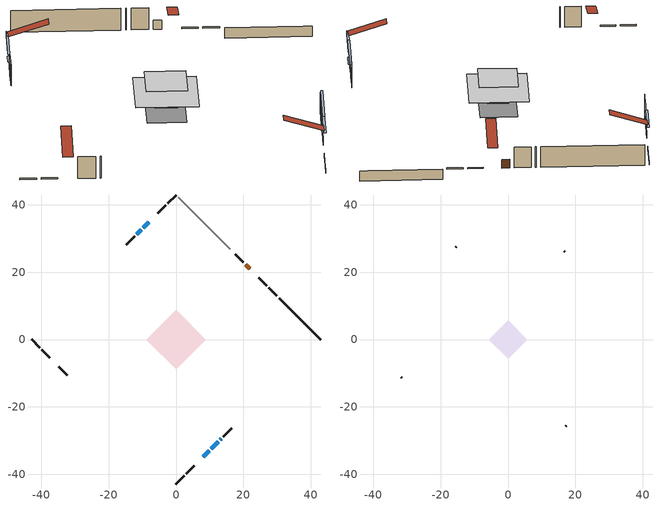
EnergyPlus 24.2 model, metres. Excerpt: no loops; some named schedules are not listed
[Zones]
conditioned space
 floor outside (Floor1 construction): -3.11,0 0,3.11 3.11,0 0,-3.11 z0.31
 floor adiabatic (AdiabaticFloorConstruction): -8.86,0 0,8.86 8.86,0 0,-8.86 z2.75
 floor foundation (Slab1 construction): -5.56,0 0,5.56 5.56,0 0,-5.56 z-2.04
 wall outside (RimJoist1 construction): 0,-42.91 2.39,-40.53 / -42.91,0 -40.53,-2.39 / 0,42.91 -2.39,40.53 / 29.97,12.94 27.59,15.33 z0.31:0.61
 wall outside (RimJoist2 construction): 3.04,-39.87 5.35,-37.57 / -39.87,-3.04 -37.57,-5.35 / -3.04,39.87 -5.35,37.57 / 26.93,15.99 24.63,18.29 z0.31:0.61
 wall outside (AdiabaticWallConstruction 1): 21.83,21.08 20.65,22.26 z0.31:2.34
 wall outside (AdiabaticWallConstruction): -8.14,34.77 -9.71,33.2 z0.31:1.76; 8.14,-34.77 9.88,-33.03 z0.31:1.91; -10.37,32.54 -11.63,31.28 z0.31:2.63; 10.54,-32.38 12.51,-30.4 z0.31:2.13; 13.17,-29.75 13.37,-29.55 z0.31:0.67
 wall outside (Wall1 construction): 14.02,-28.89 16.49,-26.42 / -34.77,-8.14 -32.3,-10.62 / -12.28,30.63 -14.76,28.16 / 20,22.92 17.52,25.39 z0.31:5.19
 wall foundation (FoundationWall1 construction): 30.63,12.28,-2.04 30.63,12.28,0.31 41.68,1.23,0.31 41.68,1.23,0.25 42.91,0,0.25 42.91,0,-2.04
 wall adiabatic (Wall4 construction): 16.1,26.82 0.66,42.26 z0.31:5.19
 window (WindowConstruction): -8.14,34.77 -9.71,33.2 z0.31:1.75
 window (WindowConstruction 1): 8.14,-34.77 9.88,-33.03 z0.31:1.91
 window (WindowConstruction 2): -10.37,32.54 -11.63,31.29 z0.31:2.63
 window (WindowConstruction 3): 10.54,-32.38 12.51,-30.4 z0.31:2.13
 window (WindowConstruction 4): 13.17,-29.74 13.36,-29.55 z0.31:0.67
 door (Door): 21.83,21.08 20.65,22.26 z0.31:2.34
 ceiling adiabatic (AdiabaticFloorConstruction): 0,-8.86 8.86,0 0,8.86 -8.86,0 z2.75
attic - vented
 floor to conditioned space (Floor2 construction Reversed): -5.77,0 0,5.77 5.77,0 0,-5.77 z5.19
 wall outside (Wall3 construction): 17.15,-25.76 17.27,-25.65 / -31.64,-11.27 -31.53,-11.39 / -15.41,27.5 -15.53,27.38 / 16.87,26.05 16.75,26.16 z0.31:5.19
 roof outside (Roof1 construction): 7.49,-35.43,5.19 1.86,-29.8,7.84 0.38,-31.28,7.84 6,-36.91,5.19; -35.43,-7.49,5.19 -29.8,-1.86,7.84 -31.28,-0.38,7.84 -36.91,-6,5.19; -7.49,35.43,5.19 -1.86,29.8,7.84 -0.38,31.28,7.84 -6,36.91,5.19; 22.49,20.43,5.19 16.86,14.8,7.84 18.34,13.32,7.84 23.97,18.94,5.19
shading: -11.58,31.33 -6.28,36.64 -6.57,36.93 -11.87,31.63 z4.39; 11.75,-31.17 6.28,-36.64 6.57,-36.93 12.04,-31.46 z4.55; -11.77,31.14 -10.23,32.69 -10.52,32.98 -12.06,31.43 z2.83; 12.65,-30.26 10.4,-32.52 10.69,-32.81 12.95,-30.55 z2.33; 16.96,-25.96 9.58,-33.34 9.87,-33.63 17.25,-26.25 z5.75
[Building]
Building 1: Terrain=Suburbs
[Site:Location]
Toronto City Centre_ON: Latitude {deg}=43.63; Longitude {deg}=-79.39; Time Zone {hr}=-5; Elevation {m}=77; Keep Site Location Information=Yes
[Site:GroundTemperature:Shallow]
5.01852, 3.26908, 3.12898, 3.95918, 7.29196, 10.6092, 13.4851, 15.3069, 15.4617, 13.9799, 11.1774, 7.9619
[Site:WaterMainsTemperature]
Calculation Method=Schedule; Temperature Schedule=mains temperature schedule
[Material] Roughness=Rough; Thermal Absorptance=0.9
Name | Thickness {m} | Conductivity {W/m-K} | Density {kg/m3} | Specific Heat {J/kg-K} | Solar Absorptance | Visible Absorptance
asphalt or fiberglass shingles | 0.00635 | 0.162714 | 1121.4 | 1465.45 | 0.84 | 0.84
ceiling loosefill ins | 0.169333 | 0.0480833 | 16.02 | 1046.75 | 0.7 | 0.7
ceiling stud and cavity | 0.1397 | 0.110806 | 65.682 | 1177.47 | 0.7 | 0.7
concrete 4.0 in. | 0.1016 | 1.803125 | 2242.8 | 837.4 | 0.7 | 0.7
concrete 8.0 in. | 0.2032 | 1.803125 | 2242.8 | 837.4 | 0.7 | 0.7
door material | 0.04445 | 0.053851 | 512.64 | 1214.23 | 0.7 | 0.7
exterior vertical ins | 0.0125472 | 0.029427 | 32.04 | 1214.23 | 0.7 | 0.7
floor covering | 0.0127 | 0.0433444 | 54.468 | 1339.84 | 0.6 | 0.6
floor rigid ins; rim joist rigid ins; wall rigid ins | 0.051816 | 0.029427 | 32.04 | 1214.23 | 0.7 | 0.7
floor rigid ins 1; wall rigid ins 2 | 0.512978 | 0.029427 | 32.04 | 1214.23 | 0.7 | 0.7
floor stud and cavity | 0.1397 | 0.128963 | 92.3553 | 1139.71 | 0.7 | 0.7
floor stud and cavity 1 | 0.1397 | 1.75129 | 37.0049 | 1207.88 | 0.7 | 0.7
furniture material conditioned space 1 | 0.1524 | 0.115458 | 640.8 | 1214.23 | 0.6 | 0.6
gypsum board | 0.0127 | 0.160291 | 801 | 837.4 | 0.6 | 0.6
gypsum board 1 | 0.0127 | 0.160291 | 801 | 837.4 | 0.7 | 0.7
interior horizontal ins | 0.00352504 | 0.029427 | 32.04 | 1214.23 | 0.7 | 0.7
osb sheathing 0.5 in. | 0.0127 | 0.115458 | 512.64 | 1214.23 | 0.7 | 0.7
osb sheathing 0.75 in. | 0.01905 | 0.115458 | 512.64 | 1214.23 | 0.7 | 0.7
osb sheathing 2.0 in. | 0.0508 | 0.115458 | 512.64 | 1214.23 | 0.7 | 0.7
rim joist stud and cavity | 0.0508 | 0.0407152 | 125.044 | 1163.47 | 0.6 | 0.6
rim joist stud and cavity 1 | 0.0508 | 0.0332918 | 125.044 | 1163.47 | 0.6 | 0.6
wall rigid ins 1 | 0.051816 | 0.029427 | 32.04 | 1214.23 | 0.4 | 0.4
wall stud and cavity | 0.1397 | 0.190262 | 139.0536 | 1170.24 | 0.7 | 0.7
wall stud and cavity 1 | 0.0889 | 6.1454 | 50.32683 | 1063.81 | 0.6 | 0.6
wall stud and cavity 2 | 0.1397 | 0.155706 | 139.0536 | 1170.24 | 0.7 | 0.7
wall stud and cavity 3 | 0.0889 | 0.380278 | 52.3479 | 1209.89 | 0.7 | 0.7
wall stud and cavity 4 | 0.0889 | 0.391764 | 83.0341 | 1211.67 | 0.7 | 0.7
wood siding | 0.0254 | 0.102417 | 544.68 | 1172.36 | 0.4 | 0.4
wood siding 1 | 0.00254 | 0.102417 | 544.68 | 1172.36 | 0.4 | 0.4
wood siding 2; wood siding 3; wood siding 4 | 0.0254 | 0.102417 | 544.68 | 1172.36 | 0.7 | 0.7
[WindowMaterial:SimpleGlazingSystem]
Name | U-Factor {W/m2-K} | Solar Heat Gain Coefficient
WindowMaterial | 2.14515 | 0.62
WindowMaterial 1 | 2.12017 | 0.63
WindowMaterial 2 | 2.04635 | 0.66
WindowMaterial 3 | 2.092343 | 0.64
WindowMaterial 4 | 2.680016 | 0.4
[Construction]
AdiabaticFloorConstruction: floor stud and cavity 1, floor rigid ins 1, osb sheathing 0.75 in., floor covering
AdiabaticWallConstruction: wood siding 3, wall rigid ins 2, wall stud and cavity 3, gypsum board
AdiabaticWallConstruction 1: wood siding 4, wall rigid ins 2, wall stud and cavity 3, gypsum board
Door: door material
Floor1 construction: floor stud and cavity, floor rigid ins, osb sheathing 0.75 in., floor covering
Floor2 construction Reversed: gypsum board, ceiling stud and cavity, ceiling loosefill ins
FoundationWall1 construction: concrete 8.0 in., gypsum board 1
furniture construction conditioned space 1: furniture material conditioned space 1
PartitionWallConstruction: gypsum board, wall stud and cavity 4, gypsum board
RimJoist1 construction: wood siding 2, rim joist rigid ins, osb sheathing 2.0 in., rim joist stud and cavity
RimJoist2 construction: wood siding 2, osb sheathing 2.0 in., rim joist stud and cavity 1
Roof1 construction: asphalt or fiberglass shingles
Slab1 construction: concrete 4.0 in.
Wall1 construction: wood siding, wall rigid ins, osb sheathing 0.5 in., wall stud and cavity, gypsum board
Wall3 construction: wood siding 1, wall stud and cavity 1
Wall4 construction: wall rigid ins 1, osb sheathing 0.5 in., wall stud and cavity 2, gypsum board
WindowConstruction: WindowMaterial
WindowConstruction 1: WindowMaterial 1
WindowConstruction 2: WindowMaterial 2
WindowConstruction 3: WindowMaterial 3
WindowConstruction 4: WindowMaterial 4
[Zone] Multiplier=1; Part of Total Floor Area=Yes
Name | Volume {m3}
attic - vented | 28.6974
conditioned space | 546.7
[Space]
Name | Zone | Volume {m3}
attic - vented 1 | attic - vented | 28.6974
conditioned space 1 | conditioned space | 546.7
[ZoneInfiltration:EffectiveLeakageArea]
infil attic - vented 1: Zone or Space=attic - vented 1; Schedule=Always On Discrete; Effective Air Leakage Area {cm2}=2807.58; Stack Coefficient=0.000523482; Wind Coefficient=1.54586e-05
[ZoneMixing]
whole house fan mix: Zone or Space=attic - vented; Schedule=Always On Continuous; Design Flow Rate Calculation Method=Flow/Zone; Design Flow Rate {m3/s}=0; Source Zone or Space=conditioned space
[SurfaceProperty:ExposedFoundationPerimeter]
Slab1: Exposed Perimeter Calculation Method=TotalExposedPerimeter; Total Exposed Perimeter {m}=17.371
[InternalMass] Zone or ZoneList=conditioned space; Space or SpaceList=conditioned space 1
Name | Construction | Surface Area {m2}
furniture mass conditioned space 1 | furniture construction conditioned space 1 | 95.2239
partition wall mass | PartitionWallConstruction | 238.06
[Lights]
interior lighting: Zone or ZoneList or Space or SpaceList=conditioned space 1; Schedule=interior lighting schedule; Design Level Calculation Method=LightingLevel; Lighting Level {W}=343.2; Return Air Fraction=0; Fraction Radiant=0.6; Fraction Visible=0.2; Fraction Replaceable=1
[People]
occupants: Zone or ZoneList or Space or SpaceList=conditioned space 1; Number of People Schedule=occupants schedule; Number of People Calculation Method=People; Number of People=3; Fraction Radiant=0.314171; Sensible Heat Fraction=0.56303; Activity Level Schedule=occupants activity schedule; Carbon Dioxide Generation Rate {m3/s-W}=0; Enable ASHRAE 55 Comfort Warnings=No; Mean Radiant Temperature Calculation Type=EnclosureAveraged
[ElectricEquipment] Zone or ZoneList or Space or SpaceList=conditioned space 1; Design Level Calculation Method=EquipmentLevel
Name | Schedule | Design Level {W} | Fraction Latent | Fraction Radiant | Fraction Lost
clothes dryer | clothes dryer schedule | 140.772 | 0.015 | 0.081 | 0.85
clothes washer | clothes washer schedule | 32.1985 | 0.03 | 0.162 | 0.7
cooking range | cooking range schedule | 208.969 | 0.08 | 0.432 | 0.2
dishwasher | dishwasher schedule | 66.8632 | 0.3 | 0.18 | 0.4
fridge | fridge schedule | 72.9452 | 0 | 0.6 | 0
mech vent house fan | mech vent house fan schedule | 11.8 | 0 | 0 | 1
mech vent house fan cfis | mech vent house fan cfis schedule | 0 | 0 | 0 | 0
misc plug loads | misc plug loads schedule | 494.7 | 0.045 | 0.513 | 0.1
whole house fan | Always On Discrete | 0 | 0 | 0 | 1
[OtherEquipment] Zone or ZoneList or Space or SpaceList=conditioned space 1; Design Level Calculation Method=EquipmentLevel
Name | Fuel Type | Schedule | Design Level {W} | Fraction Latent | Fraction Radiant | Fraction Lost
clothes dryer 1 | Electricity | clothes dryer schedule | 0 | 0.015 | 0.081 | 0.85
cooking range 1 | Electricity | cooking range schedule | 0 | 0.08 | 0.432 | 0.2
general water use latent | None | general water use schedule | 59.3978 | 1 | 0 | 0
general water use sensible | None | general water use schedule | -58.539 | 0 | 0.6 | 0
mech vent house fan latent load | None | Always On Discrete | 0 | 1 | 0 | 0
mech vent house fan sensible load | None | Always On Discrete | 0 | 0 | 0 | 0
water heater energy adjustment1 | NaturalGas | Always On Discrete | 0.01 | 0 | 0 | 1
[ZoneInfiltration:DesignFlowRate] Zone or ZoneList or Space or SpaceList=conditioned space 1; Schedule=Always On Discrete; Design Flow Rate Calculation Method=Flow/Zone; Design Flow Rate {m3/s}=0
infil flow; natural vent flow; whole house fan flow
[AvailabilityManager:Scheduled]
central ac and furnace airloop Availability Manager: Schedule=Always On Discrete
[Foundation:Kiva]
Foundation Kiva 1: Initial Indoor Air Temperature {C}=21; Interior Horizontal Insulation Material=interior horizontal ins; Interior Horizontal Insulation Depth {m}=0; Interior Horizontal Insulation Width {m}=1; Wall Height Above Grade {m}=0.310012; Wall Depth Below Slab {m}=0.2032; Custom Block Material Name 1=exterior vertical ins; Custom Block Depth 1 {m}=2.350008; Custom Block X Position 1 {m}=0.2159; Custom Block Z Position 1 {m}=0
[Foundation:Kiva:Settings]
Soil Conductivity {W/m-K}=0.849921; Soil Density {kg/m3}=1842.3; Soil Specific Heat {J/kg-K}=418.7; Ground Solar Absorptivity=0.9; Ground Thermal Absorptivity=0.9; Ground Surface Roughness {m}=0.03; Far-Field Width {m}=40; Deep-Ground Boundary Condition=ZeroFlux; Deep-Ground Depth {m}=40; Minimum Cell Dimension {m}=0.2; Maximum Cell Growth Coefficient=3; Simulation Timestep=Timestep
[Exterior:Lights]
exterior lighting: Schedule=exterior lighting schedule; Design Level {W}=75.6
[EnergyManagementSystem:GlobalVariable]
central_ac_and_furnace_airloop_Fan_RTF
infil_program_Qfan
infil_program_Qinf
natural_vent_program_Qnv
natural_vent_program_Qwhf
[EnergyManagementSystem:Sensor]
Name | Output:Variable or Output:Meter Index Key | Output:Variable or Output:Meter
airflow_gain | infil flow | Infiltration Sensible Heat Gain Energy
airflow_gain_1 | natural vent flow | Infiltration Sensible Heat Gain Energy
airflow_gain_2 | whole house fan flow | Infiltration Sensible Heat Gain Energy
airflow_loss | infil flow | Infiltration Sensible Heat Loss Energy
airflow_loss_1 | natural vent flow | Infiltration Sensible Heat Loss Energy
airflow_loss_2 | whole house fan flow | Infiltration Sensible Heat Loss Energy
clg_load_cond |  | Cooling:EnergyTransfer:Zone:CONDITIONED SPACE
clg_sp_s; clg_sp_s_1 | cooling setpoint | Schedule Value
clothes_dryer_exhaust_0_sch_s | clothes dryer exhaust 0 schedule | Schedule Value
cool_season | cooling season schedule | Schedule Value
htg_load_cond |  | Heating:EnergyTransfer:Zone:CONDITIONED SPACE
htg_sp_s; htg_sp_s_1 | heating setpoint | Schedule Value
ig_ee_conv | clothes dryer | Electric Equipment Convective Heating Energy
ig_ee_conv_2 | cooking range | Electric Equipment Convective Heating Energy
ig_ee_conv_4 | fridge | Electric Equipment Convective Heating Energy
ig_ee_conv_5 | misc plug loads | Electric Equipment Convective Heating Energy
ig_ee_conv_6 | whole house fan | Electric Equipment Convective Heating Energy
ig_ee_rad | clothes dryer | Electric Equipment Radiant Heating Energy
ig_ee_rad_2 | cooking range | Electric Equipment Radiant Heating Energy
ig_ee_rad_4 | fridge | Electric Equipment Radiant Heating Energy
ig_ee_rad_5 | misc plug loads | Electric Equipment Radiant Heating Energy
ig_ee_rad_6 | whole house fan | Electric Equipment Radiant Heating Energy
ig_lgt_conv | interior lighting | Lights Convective Heating Energy
ig_lgt_rad | interior lighting | Lights Radiant Heating Energy
ig_lgt_vis | interior lighting | Lights Visible Radiation Heating Energy
ig_oe_conv | clothes dryer 1 | Other Equipment Convective Heating Energy
ig_oe_conv_1 | cooking range 1 | Other Equipment Convective Heating Energy
ig_oe_conv_2 | general water use latent | Other Equipment Convective Heating Energy
ig_oe_conv_3 | general water use sensible | Other Equipment Convective Heating Energy
ig_oe_conv_4 | water heater energy adjustment1 | Other Equipment Convective Heating Energy
ig_oe_rad | clothes dryer 1 | Other Equipment Radiant Heating Energy
ig_oe_rad_1 | cooking range 1 | Other Equipment Radiant Heating Energy
ig_oe_rad_2 | general water use latent | Other Equipment Radiant Heating Energy
ig_oe_rad_3 | general water use sensible | Other Equipment Radiant Heating Energy
ig_oe_rad_4 | water heater energy adjustment1 | Other Equipment Radiant Heating Energy
ig_ppl_conv | occupants | People Convective Heating Energy
ig_ppl_rad | occupants | People Radiant Heating Energy
im_conv | furniture mass conditioned space 1 | Surface Inside Face Convection Heat Gain Energy
im_conv_1 | partition wall mass | Surface Inside Face Convection Heat Gain Energy
im_ig | furniture mass conditioned space 1 | Surface Inside Face Internal Gains Radiation Heat Gain Energy
im_ig_1 | partition wall mass | Surface Inside Face Internal Gains Radiation Heat Gain Energy
im_lgt | furniture mass conditioned space 1 | Surface Inside Face Lights Radiation Heat Gain Energy
im_lgt_1 | partition wall mass | Surface Inside Face Lights Radiation Heat Gain Energy
im_sol | furniture mass conditioned space 1 | Surface Inside Face Solar Radiation Heat Gain Energy
im_sol_1 | partition wall mass | Surface Inside Face Solar Radiation Heat Gain Energy
im_surf | furniture mass conditioned space 1 | Surface Inside Face Net Surface Thermal Radiation Heat Gain Energy
im_surf_1 | partition wall mass | Surface Inside Face Net Surface Thermal Radiation Heat Gain Energy
mv_conv | mech vent house fan | Electric Equipment Convective Heating Energy
mv_conv_1 | mech vent house fan cfis | Electric Equipment Convective Heating Energy
mv_conv_2 | mech vent house fan latent load | Other Equipment Convective Heating Energy
mv_conv_3 | mech vent house fan sensible load | Other Equipment Convective Heating Energy
mv_rad | mech vent house fan | Electric Equipment Radiant Heating Energy
mv_rad_1 | mech vent house fan cfis | Electric Equipment Radiant Heating Energy
mv_rad_2 | mech vent house fan latent load | Other Equipment Radiant Heating Energy
mv_rad_3 | mech vent house fan sensible load | Other Equipment Radiant Heating Energy
natural_vent_s | natural vent schedule | Schedule Value
out_pb_s |  | Site Outdoor Air Barometric Pressure
out_wt_s |  | Site Outdoor Air Humidity Ratio
site_vw_s |  | Site Wind Speed
ss_back_out | Window1 | Surface Window Shortwave from Zone Back Out Window Heat Transfer Rate
ss_back_out_1 | Window3 | Surface Window Shortwave from Zone Back Out Window Heat Transfer Rate
ss_back_out_2 | Window5 | Surface Window Shortwave from Zone Back Out Window Heat Transfer Rate
ss_back_out_3 | Window6 | Surface Window Shortwave from Zone Back Out Window Heat Transfer Rate
ss_back_out_4 | Window8 | Surface Window Shortwave from Zone Back Out Window Heat Transfer Rate
ss_conv | Door1 | Surface Inside Face Convection Heat Gain Energy
ss_conv_1 | Window1 | Surface Inside Face Convection Heat Gain Energy
ss_conv_2 | Window3 | Surface Inside Face Convection Heat Gain Energy
ss_conv_3 | Window5 | Surface Inside Face Convection Heat Gain Energy
ss_conv_4 | Window6 | Surface Inside Face Convection Heat Gain Energy
ss_conv_5 | Window8 | Surface Inside Face Convection Heat Gain Energy
ss_ig | Door1 | Surface Inside Face Internal Gains Radiation Heat Gain Energy
ss_ig_1 | Window1 | Surface Inside Face Internal Gains Radiation Heat Gain Energy
ss_ig_2 | Window3 | Surface Inside Face Internal Gains Radiation Heat Gain Energy
ss_ig_3 | Window5 | Surface Inside Face Internal Gains Radiation Heat Gain Energy
ss_ig_4 | Window6 | Surface Inside Face Internal Gains Radiation Heat Gain Energy
ss_ig_5 | Window8 | Surface Inside Face Internal Gains Radiation Heat Gain Energy
ss_lgt | Door1 | Surface Inside Face Lights Radiation Heat Gain Energy
ss_sol | Door1 | Surface Inside Face Solar Radiation Heat Gain Energy
ss_surf | Door1 | Surface Inside Face Net Surface Thermal Radiation Heat Gain Energy
ss_surf_1 | Window1 | Surface Inside Face Net Surface Thermal Radiation Heat Gain Energy
ss_surf_2 | Window3 | Surface Inside Face Net Surface Thermal Radiation Heat Gain Energy
ss_surf_3 | Window5 | Surface Inside Face Net Surface Thermal Radiation Heat Gain Energy
ss_surf_4 | Window6 | Surface Inside Face Net Surface Thermal Radiation Heat Gain Energy
ss_surf_5 | Window8 | Surface Inside Face Net Surface Thermal Radiation Heat Gain Energy
ss_trans_in | Window1 | Surface Window Transmitted Solar Radiation Rate
ss_trans_in_1 | Window3 | Surface Window Transmitted Solar Radiation Rate
ss_trans_in_2 | Window5 | Surface Window Transmitted Solar Radiation Rate
ss_trans_in_3 | Window6 | Surface Window Transmitted Solar Radiation Rate
ss_trans_in_4 | Window8 | Surface Window Transmitted Solar Radiation Rate
ss_trans_out | Window1 | Surface Inside Face Initial Transmitted Diffuse Transmitted Out Window Solar Radiation Rate
ss_trans_out_1 | Window3 | Surface Inside Face Initial Transmitted Diffuse Transmitted Out Window Solar Radiation Rate
ss_trans_out_2 | Window5 | Surface Inside Face Initial Transmitted Diffuse Transmitted Out Window Solar Radiation Rate
ss_trans_out_3 | Window6 | Surface Inside Face Initial Transmitted Diffuse Transmitted Out Window Solar Radiation Rate
ss_trans_out_4 | Window8 | Surface Inside Face Initial Transmitted Diffuse Transmitted Out Window Solar Radiation Rate
s_conv | Floor1 | Surface Inside Face Convection Heat Gain Energy
s_conv_1 | Floor2 | Surface Inside Face Convection Heat Gain Energy
s_conv_10 | RimJoist2:225 | Surface Inside Face Convection Heat Gain Energy
s_conv_11 | RimJoist2:315 | Surface Inside Face Convection Heat Gain Energy
s_conv_12 | RimJoist2:45 | Surface Inside Face Convection Heat Gain Energy
s_conv_13 | Slab1 | Surface Inside Face Convection Heat Gain Energy
s_conv_14 | Wall1:135 | Surface Inside Face Convection Heat Gain Energy
s_conv_15 | Wall1:225 | Surface Inside Face Convection Heat Gain Energy
s_conv_16 | Wall1:315 | Surface Inside Face Convection Heat Gain Energy
s_conv_17 | Wall1:45 | Surface Inside Face Convection Heat Gain Energy
s_conv_18 | Wall4 | Surface Inside Face Convection Heat Gain Energy
s_conv_2 | FoundationWall1 | Surface Inside Face Convection Heat Gain Energy
s_conv_3 | inferred conditioned ceiling | Surface Inside Face Convection Heat Gain Energy
s_conv_4 | inferred conditioned floor | Surface Inside Face Convection Heat Gain Energy
s_conv_5 | RimJoist1:135 | Surface Inside Face Convection Heat Gain Energy
s_conv_6 | RimJoist1:225 | Surface Inside Face Convection Heat Gain Energy
s_conv_7 | RimJoist1:315 | Surface Inside Face Convection Heat Gain Energy
s_conv_8 | RimJoist1:45 | Surface Inside Face Convection Heat Gain Energy
s_conv_9 | RimJoist2:135 | Surface Inside Face Convection Heat Gain Energy
s_ig | Floor1 | Surface Inside Face Internal Gains Radiation Heat Gain Energy
s_ig_1 | Floor2 | Surface Inside Face Internal Gains Radiation Heat Gain Energy
s_ig_10 | RimJoist2:225 | Surface Inside Face Internal Gains Radiation Heat Gain Energy
s_ig_11 | RimJoist2:315 | Surface Inside Face Internal Gains Radiation Heat Gain Energy
s_ig_12 | RimJoist2:45 | Surface Inside Face Internal Gains Radiation Heat Gain Energy
s_ig_13 | Slab1 | Surface Inside Face Internal Gains Radiation Heat Gain Energy
s_ig_14 | Wall1:135 | Surface Inside Face Internal Gains Radiation Heat Gain Energy
s_ig_15 | Wall1:225 | Surface Inside Face Internal Gains Radiation Heat Gain Energy
s_ig_16 | Wall1:315 | Surface Inside Face Internal Gains Radiation Heat Gain Energy
s_ig_17 | Wall1:45 | Surface Inside Face Internal Gains Radiation Heat Gain Energy
s_ig_18 | Wall4 | Surface Inside Face Internal Gains Radiation Heat Gain Energy
s_ig_2 | FoundationWall1 | Surface Inside Face Internal Gains Radiation Heat Gain Energy
s_ig_3 | inferred conditioned ceiling | Surface Inside Face Internal Gains Radiation Heat Gain Energy
s_ig_4 | inferred conditioned floor | Surface Inside Face Internal Gains Radiation Heat Gain Energy
s_ig_5 | RimJoist1:135 | Surface Inside Face Internal Gains Radiation Heat Gain Energy
s_ig_6 | RimJoist1:225 | Surface Inside Face Internal Gains Radiation Heat Gain Energy
s_ig_7 | RimJoist1:315 | Surface Inside Face Internal Gains Radiation Heat Gain Energy
s_ig_8 | RimJoist1:45 | Surface Inside Face Internal Gains Radiation Heat Gain Energy
s_ig_9 | RimJoist2:135 | Surface Inside Face Internal Gains Radiation Heat Gain Energy
s_lgt | Floor1 | Surface Inside Face Lights Radiation Heat Gain Energy
s_lgt_1 | Floor2 | Surface Inside Face Lights Radiation Heat Gain Energy
s_lgt_10 | RimJoist2:225 | Surface Inside Face Lights Radiation Heat Gain Energy
s_lgt_11 | RimJoist2:315 | Surface Inside Face Lights Radiation Heat Gain Energy
s_lgt_12 | RimJoist2:45 | Surface Inside Face Lights Radiation Heat Gain Energy
s_lgt_13 | Slab1 | Surface Inside Face Lights Radiation Heat Gain Energy
s_lgt_14 | Wall1:135 | Surface Inside Face Lights Radiation Heat Gain Energy
s_lgt_15 | Wall1:225 | Surface Inside Face Lights Radiation Heat Gain Energy
s_lgt_16 | Wall1:315 | Surface Inside Face Lights Radiation Heat Gain Energy
s_lgt_17 | Wall1:45 | Surface Inside Face Lights Radiation Heat Gain Energy
s_lgt_18 | Wall4 | Surface Inside Face Lights Radiation Heat Gain Energy
s_lgt_2 | FoundationWall1 | Surface Inside Face Lights Radiation Heat Gain Energy
s_lgt_3 | inferred conditioned ceiling | Surface Inside Face Lights Radiation Heat Gain Energy
s_lgt_4 | inferred conditioned floor | Surface Inside Face Lights Radiation Heat Gain Energy
s_lgt_5 | RimJoist1:135 | Surface Inside Face Lights Radiation Heat Gain Energy
s_lgt_6 | RimJoist1:225 | Surface Inside Face Lights Radiation Heat Gain Energy
s_lgt_7 | RimJoist1:315 | Surface Inside Face Lights Radiation Heat Gain Energy
s_lgt_8 | RimJoist1:45 | Surface Inside Face Lights Radiation Heat Gain Energy
s_lgt_9 | RimJoist2:135 | Surface Inside Face Lights Radiation Heat Gain Energy
s_sol | Floor1 | Surface Inside Face Solar Radiation Heat Gain Energy
s_sol_1 | Floor2 | Surface Inside Face Solar Radiation Heat Gain Energy
s_sol_10 | RimJoist2:225 | Surface Inside Face Solar Radiation Heat Gain Energy
s_sol_11 | RimJoist2:315 | Surface Inside Face Solar Radiation Heat Gain Energy
s_sol_12 | RimJoist2:45 | Surface Inside Face Solar Radiation Heat Gain Energy
s_sol_13 | Slab1 | Surface Inside Face Solar Radiation Heat Gain Energy
s_sol_14 | Wall1:135 | Surface Inside Face Solar Radiation Heat Gain Energy
s_sol_15 | Wall1:225 | Surface Inside Face Solar Radiation Heat Gain Energy
s_sol_16 | Wall1:315 | Surface Inside Face Solar Radiation Heat Gain Energy
s_sol_17 | Wall1:45 | Surface Inside Face Solar Radiation Heat Gain Energy
s_sol_18 | Wall4 | Surface Inside Face Solar Radiation Heat Gain Energy
s_sol_2 | FoundationWall1 | Surface Inside Face Solar Radiation Heat Gain Energy
s_sol_3 | inferred conditioned ceiling | Surface Inside Face Solar Radiation Heat Gain Energy
s_sol_4 | inferred conditioned floor | Surface Inside Face Solar Radiation Heat Gain Energy
s_sol_5 | RimJoist1:135 | Surface Inside Face Solar Radiation Heat Gain Energy
s_sol_6 | RimJoist1:225 | Surface Inside Face Solar Radiation Heat Gain Energy
s_sol_7 | RimJoist1:315 | Surface Inside Face Solar Radiation Heat Gain Energy
s_sol_8 | RimJoist1:45 | Surface Inside Face Solar Radiation Heat Gain Energy
s_sol_9 | RimJoist2:135 | Surface Inside Face Solar Radiation Heat Gain Energy
s_surf | Floor1 | Surface Inside Face Net Surface Thermal Radiation Heat Gain Energy
s_surf_1 | Floor2 | Surface Inside Face Net Surface Thermal Radiation Heat Gain Energy
